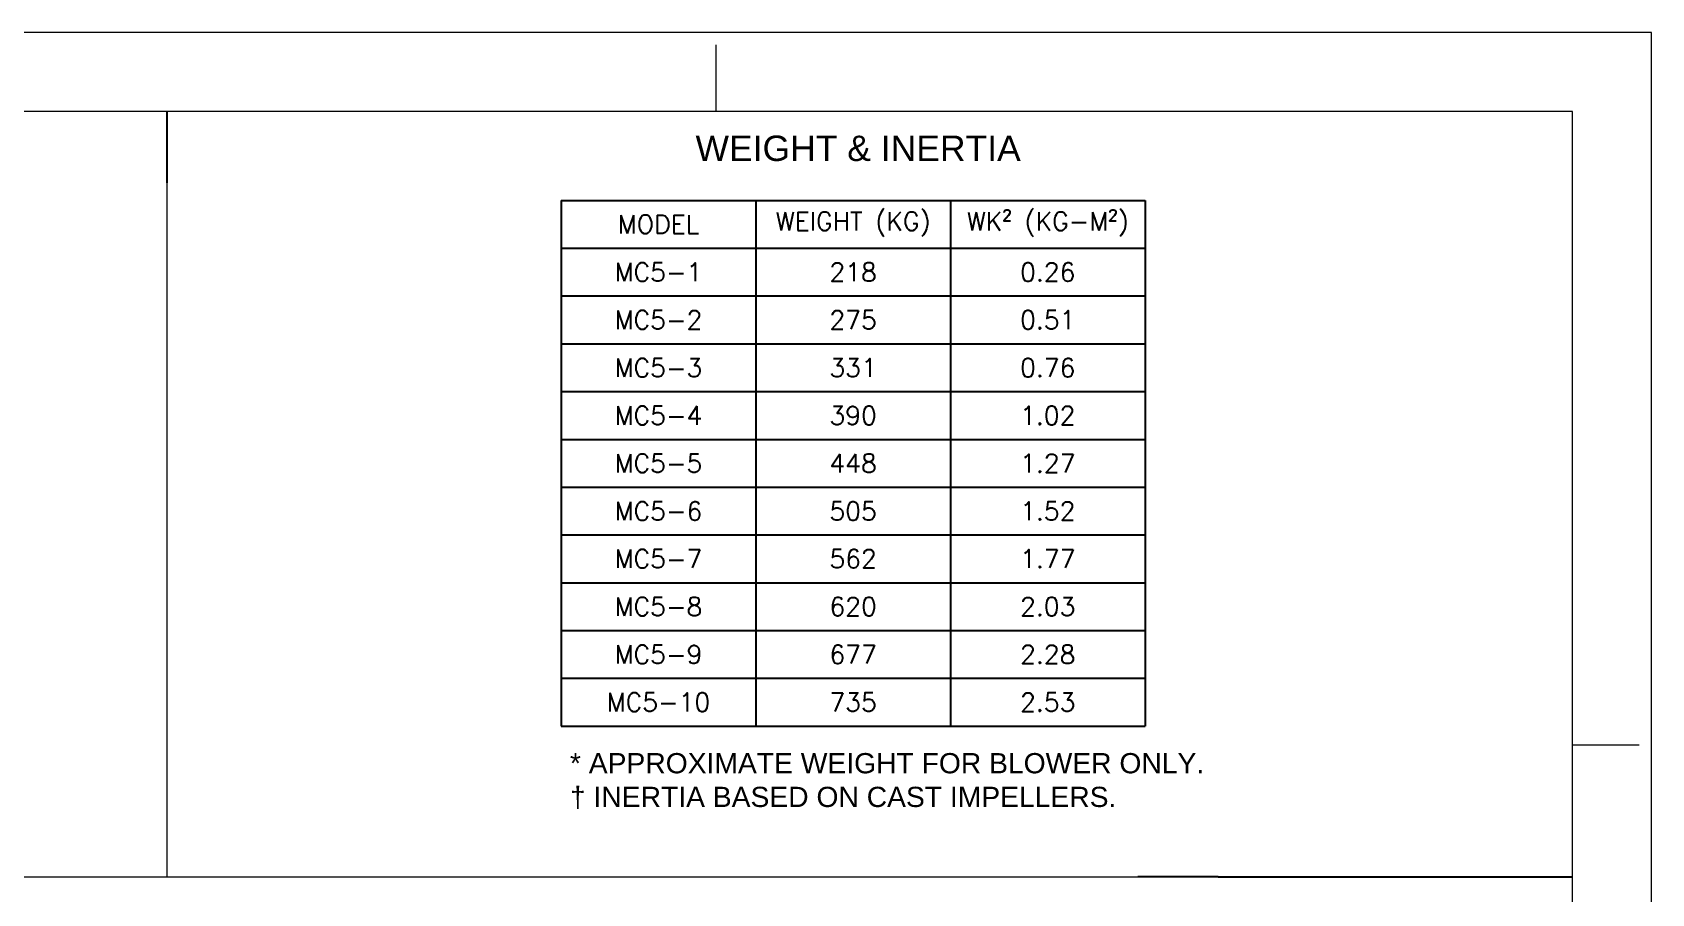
# Model space of a CAD drawing. Header units: millimetres. Extents: x -1229 to 6348, y -522 to 5252.
# Drawn here: x 3069 to 6348, y 3506 to 5252 of the extents above; entities that cross this region are included whole.
import ezdxf
from ezdxf.enums import TextEntityAlignment as Align

# ---------------------------------------------------------------- set-up
doc = ezdxf.new("R2010")
doc.units = ezdxf.units.MM
doc.header["$LTSCALE"] = 25.4
doc.layers.add('Title Block', color=7, linetype='Continuous')
doc.layers.add('TXT', color=7, linetype='Continuous', lineweight=5)
doc.styles.add('ACANSTS', font='romans.shx', dxfattribs={"height": 25.4})
doc.styles.add('Roman', font='romans')
doc.styles.get("Standard").update_dxf_attribs({"font": 'arial.ttf'})

# ---------------------------------------------------------------- blocks, each defined once
blk = doc.blocks.new('*T18')
at = {"layer": 'Title Block', "color": 0, "linetype": 'ByBlock', "lineweight": -2, "transparency": 16777216}
for p, q in [((0, 0), (1182.6, 0)), ((0, 0), (0, -1065)), ((394.2, 0), (394.2, -1065)), ((788.4, 0), (788.4, -1065)), ((1182.6, 0), (1182.6, -1065)), ((0, -96.8), (1182.6, -96.8)), ((0, -193.6), (1182.6, -193.6)), ((0, -290.5), (1182.6, -290.5)), ((0, -387.3), (1182.6, -387.3)), ((0, -484.1), (1182.6, -484.1)), ((0, -580.9), (1182.6, -580.9)), ((0, -677.7), (1182.6, -677.7)), ((0, -774.5), (1182.6, -774.5)), ((0, -871.4), (1182.6, -871.4)), ((0, -968.2), (1182.6, -968.2)), ((0, -1065), (1182.6, -1065))]:
    blk.add_line(p, q, dxfattribs=at)
at = {"layer": 'Title Block', "color": 0, "lineweight": 5, "transparency": 16777216, "attachment_point": 5, "style": 'Roman'}
for s, insert, char_height, width in [('MODEL', (197.1, -48.4), 37.34, 367.192), ('WEIGHT (KG)', (591.3, -48.4), 37.338, 393.309), ('WK² (KG-M²)', (985.5, -48.4), 37.338, 393.309), ('MC5-1', (197.1, -145.2), 37.34, 367.192), ('218', (591.3, -145.2), 37.34, 393.309), ('0.26', (985.5, -145.2), 37.34, 393.309), ('MC5-2', (197.1, -242), 37.34, 367.192), ('275', (591.3, -242), 37.34, 393.309), ('0.51', (985.5, -242), 37.34, 393.309), ('MC5-3', (197.1, -338.9), 37.34, 367.192), ('331', (591.3, -338.9), 37.34, 393.309), ('0.76', (985.5, -338.9), 37.34, 393.309), ('MC5-4', (197.1, -435.7), 37.34, 367.192), ('390', (591.3, -435.7), 37.34, 393.309), ('1.02', (985.5, -435.7), 37.34, 393.309), ('MC5-5', (197.1, -532.5), 37.34, 367.192), ('448', (591.3, -532.5), 37.34, 393.309), ('1.27', (985.5, -532.5), 37.34, 393.309), ('MC5-6', (197.1, -629.3), 37.34, 367.192), ('505', (591.3, -629.3), 37.34, 393.309), ('1.52', (985.5, -629.3), 37.34, 393.309), ('MC5-7', (197.1, -726.1), 37.34, 367.192), ('562', (591.3, -726.1), 37.34, 393.309), ('1.77', (985.5, -726.1), 37.34, 393.309), ('MC5-8', (197.1, -822.9), 37.34, 367.192), ('620', (591.3, -822.9), 37.34, 393.309), ('2.03', (985.5, -822.9), 37.34, 393.309), ('MC5-9', (197.1, -919.8), 37.34, 367.192), ('677', (591.3, -919.8), 37.34, 393.309), ('2.28', (985.5, -919.8), 37.34, 393.309), ('MC5-10', (197.1, -1016.6), 37.34, 367.192), ('735', (591.3, -1016.6), 37.34, 393.309), ('2.53', (985.5, -1016.6), 37.34, 393.309)]:
    blk.add_mtext(s, dxfattribs=dict(at, insert=insert, char_height=char_height, width=width))
blk = doc.blocks.new('LONE STAR BLOWER TITLE BLOCK (SIZE A)')
at = {"layer": 'Title Block', "lineweight": 15}
for p, q in [((600.08, 457.2), (0, 457.2)), ((600.08, 0), (600.08, 457.2)), ((450.06, 444.5), (450.06, 455.22)), ((587.38, 444.5), (12.7, 444.5)), ((587.38, 444.5), (12.7, 444.5)), ((587.38, 12.7), (587.38, 444.5)), ((587.38, 342.9), (598.09, 342.9))]:
    blk.add_line(p, q, dxfattribs=at)
at = {"layer": 'Title Block', "lineweight": 15, "style": 'ACANSTS'}
for tag, p, height in [('DRAWN_BY', (364.98, 58.05), 3.43), ('DRAWN_DATE', (394.07, 58.26), 3.43), ('DRAWING_SUBTITLE', (444.84, 50.21), 5.14), ('CHECKED_BY', (365.54, 49.27), 3.43), ('CHECK_DATE', (393.59, 49.29), 3.43), ('ENGINEER', (365.39, 40.85), 3.43), ('DRAWING_SUBTITLE', (444.78, 39.35), 5.14), ('ENG_DATE', (393.36, 40.71), 3.43), ('MANUFACTURING', (365.28, 32.27), 3.43), ('MFG_DATE', (393.39, 32.25), 3.43), ('CONTROL', (365.28, 23.7), 3.43), ('CONTROL_DATE', (393.39, 23.67), 3.43), ('CAGE_CODE', (450.28, 23.27), 3.43), ('MODEL_FILE_NAME', (210.7, 15.52), 3.43), ('APPROVED_BY', (364.99, 14.44), 3.43), ('APPROVAL_DATE', (393.18, 14.26), 3.43)]:
    blk.add_attdef(tag, p, '', height=height, dxfattribs=at)
at = {"layer": 'Title Block', "lineweight": 15, "style": 'Roman', "flags": 8}
for tag, height, p in [('DWG_NUMBER', 7.14, (480.3, 29.15)), ('SCALE', 3.43, (454.75, 17.88)), ('SHEETNUMBER', 3.43, (539.89, 17.88)), ('TOTA_SHEETS', 3.43, (556.11, 17.82))]:
    blk.add_attdef(tag, text='', height=height, dxfattribs=at).set_placement(p, align=Align.TOP_LEFT)
at = {"layer": 'Title Block', "lineweight": 15, "style": 'ACANSTS'}
blk.add_attdef('REVISION', text='', height=3.43, dxfattribs=at).set_placement((580.38, 22.69), align=Align.CENTER)

msp = doc.modelspace()

# ---------------------------------------------------------------- linework, layer by layer
for p, q in [((3342.086, 4946.424), (3342.086, 5091.147)), ((5470.833, 3540.286), (6188.12, 3540.286))]:
    msp.add_line(p, q)
at = {"lineweight": 5}
for p, q in [((3342.086, 3540.286), (3342.086, 4946.424)), ((-25.229, 3540.286), (5364.111, 3540.286))]:
    msp.add_line(p, q, dxfattribs=at)
msp.add_lwpolyline([(5470.833, 3540.286), (5308.126, 3540.286)])

# ---------------------------------------------------------------- block references
at = {"xscale": 12.62788581092365, "yscale": 12.62788581092365, "zscale": 12.62788581092365}
msp.add_blockref('LONE STAR BLOWER TITLE BLOCK (SIZE A)', (-1229.185, -521.948), dxfattribs=at)
msp.add_blockref('*T18', (4140.19, 4910.956))

# ---------------------------------------------------------------- texts
at = {"lineweight": 5, "insert": (4158.025, 3791.148), "char_height": 40.96512, "attachment_point": 1}
msp.add_mtext_dynamic_manual_height_columns('* APPROXIMATE WEIGHT FOR BLOWER ONLY.\\P† INERTIA BASED ON CAST IMPELLERS.', width=1440.73281, gutter_width=25.4, heights=[0], dxfattribs=at)
at = {"layer": 'TXT', "color": 18, "lineweight": 5, "true_color": 0x4c0000}
msp.add_text('WEIGHT & INERTIA', height=51.435, dxfattribs=at).set_placement((4741.658, 4990.918), align=Align.CENTER)

doc.saveas('drawing.dxf')
